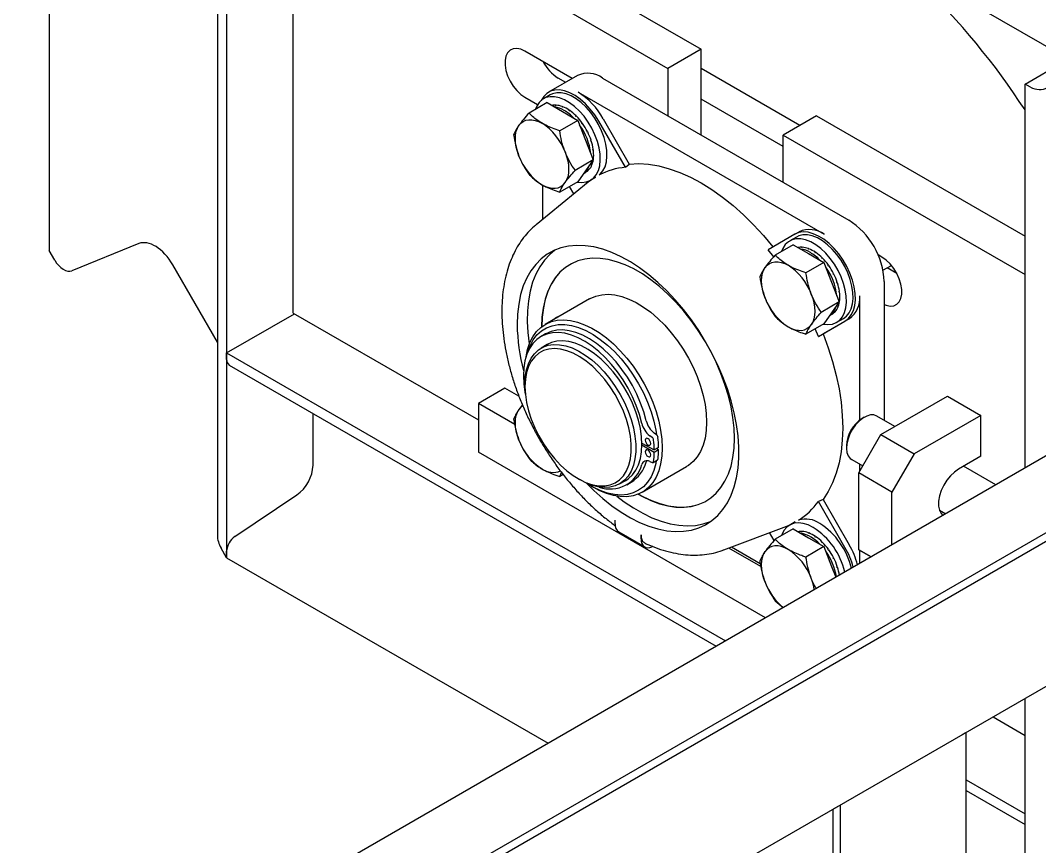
# Model space of a CAD drawing. Header units: millimetres. Extents: x 0 to 11880, y 0 to 8400.
# Drawn here: x 2417.8 to 2742.8, y 3044.5 to 3308.1 of the extents above; entities that cross this region are included whole.
import ezdxf

# ---------------------------------------------------------------- set-up
doc = ezdxf.new("R2010")
doc.units = ezdxf.units.MM
doc.header["$LTSCALE"] = 20

msp = doc.modelspace()

# ---------------------------------------------------------------- linework, layer by layer
at = {"color": 7, "linetype": 'Continuous', "lineweight": 25}
for p, q in [((2426.97, 3393.88), (2426.97, 3234.65)), ((2515.36, 3367.83), (2634.86, 3298.84)), ((2480.6, 3362.92), (2480.6, 3143.68)), ((2483.54, 3361.22), (2483.54, 3136.67)), ((2504.76, 3214.73), (2504.76, 3361.71)), ((2504.76, 3361.71), (2624.26, 3292.72)), ((2751.88, 3295.71), (2711.18, 3319.2)), ((2738.1, 3287.75), (2769.92, 3306.12)), ((2634.86, 3298.84), (2624.26, 3292.72)), ((2634.86, 3271.49), (2634.86, 3298.84)), ((2593.76, 3289.5), (2578.65, 3298.23)), ((2624.26, 3292.72), (2624.26, 3277.61)), ((2666.33, 3274.55), (2634.86, 3292.72)), ((2595.4, 3290.45), (2586.21, 3285.14)), ((2591.64, 3288.28), (2589.26, 3289.65)), ((2603.4, 3289.66), (2681.89, 3244.35)), ((2739.88, 3286.73), (2738.1, 3287.75)), ((2738.1, 3165.28), (2738.1, 3287.75)), ((2578.65, 3283.53), (2582.7, 3281.19)), ((2586.71, 3284.28), (2584.58, 3283.05)), ((2595.58, 3285.15), (2674.07, 3239.84)), ((2661.03, 3267.82), (2634.86, 3282.92)), ((2585.7, 3281.83), (2579.95, 3278.51)), ((2585.7, 3281.83), (2590.6, 3279)), ((2588.32, 3280.93), (2588.46, 3281.01)), ((2588.46, 3280.92), (2588.6, 3281.01)), ((2588.5, 3280.95), (2588.46, 3281.01)), ((2590.43, 3280.49), (2590.57, 3280.58)), ((2590.62, 3280.46), (2590.57, 3280.58)), ((2590.58, 3280.44), (2590.72, 3280.52)), ((2590.6, 3279), (2595.5, 3276.17)), ((2592.64, 3279.34), (2592.78, 3279.42)), ((2592.82, 3279.25), (2592.78, 3279.42)), ((2592.79, 3279.24), (2592.93, 3279.32)), ((2595.5, 3276.17), (2589.75, 3272.86)), ((2594.81, 3277.55), (2594.95, 3277.63)), ((2594.95, 3277.41), (2594.95, 3277.63)), ((2594.95, 3277.41), (2595.09, 3277.49)), ((2595.5, 3276.17), (2597.95, 3269.86)), ((2610.69, 3261.21), (2602.21, 3275.9)), ((2603.58, 3276.7), (2611.93, 3262.24)), ((2671.63, 3277.62), (2661.03, 3271.49)), ((2671.63, 3277.62), (2738.1, 3239.25)), ((2596.78, 3275.24), (2596.92, 3275.32)), ((2596.86, 3275.12), (2596.92, 3275.32)), ((2596.9, 3275.07), (2597.04, 3275.15)), ((2598.42, 3272.58), (2598.56, 3272.66)), ((2598.45, 3272.51), (2598.56, 3272.66)), ((2598.51, 3272.39), (2598.65, 3272.47)), ((2597.95, 3269.86), (2600.4, 3263.55)), ((2599.62, 3269.73), (2599.76, 3269.81)), ((2599.62, 3269.73), (2599.76, 3269.81)), ((2599.68, 3269.54), (2599.82, 3269.62)), ((2661.03, 3271.49), (2738.1, 3227)), ((2661.03, 3256.39), (2661.03, 3271.49)), ((2600.29, 3266.91), (2600.43, 3266.99)), ((2600.46, 3266.8), (2600.31, 3266.79)), ((2600.32, 3266.72), (2600.46, 3266.8)), ((2600.4, 3263.55), (2594.65, 3260.23)), ((2600.4, 3263.55), (2597.95, 3260.06)), ((2600.39, 3264.12), (2600.53, 3264.21)), ((2600.4, 3264.29), (2600.54, 3264.37)), ((2600.53, 3264.21), (2600.4, 3264.24)), ((2597.95, 3260.06), (2595.5, 3256.58)), ((2597.39, 3259.27), (2598.08, 3259.67)), ((2598.83, 3260.28), (2598.97, 3260.36)), ((2598.92, 3260.37), (2599.06, 3260.45)), ((2598.97, 3260.36), (2598.94, 3260.39)), ((2599.88, 3261.93), (2600.02, 3262.01)), ((2599.93, 3262.06), (2600.07, 3262.14)), ((2600.02, 3262.01), (2599.93, 3262.06)), ((2610.69, 3261.21), (2611.93, 3262.24)), ((2598.85, 3256.42), (2582.21, 3242.85)), ((2595.5, 3256.58), (2589.75, 3253.26)), ((2599.58, 3257.07), (2601.28, 3258.05)), ((2584.27, 3255.55), (2584.27, 3244.53)), ((2594.27, 3252.69), (2592.9, 3255.08)), ((2664.69, 3239.83), (2666.07, 3240.63)), ((2455.52, 3236.87), (2434.17, 3228.2)), ((2664.69, 3239.83), (2656.21, 3234.93)), ((2665.19, 3238.97), (2663.07, 3237.74)), ((2428.75, 3231.58), (2426.97, 3234.65)), ((2657.97, 3232.66), (2656.21, 3234.93)), ((2664.19, 3236.52), (2658.44, 3233.2)), ((2664.19, 3236.52), (2669.09, 3233.69)), ((2666.81, 3235.62), (2666.95, 3235.7)), ((2666.95, 3235.61), (2667.09, 3235.7)), ((2666.99, 3235.64), (2666.95, 3235.7)), ((2668.92, 3235.18), (2669.06, 3235.26)), ((2669.1, 3235.15), (2669.06, 3235.26)), ((2669.07, 3235.13), (2669.21, 3235.21)), ((2669.09, 3233.69), (2673.99, 3230.86)), ((2671.13, 3234.03), (2671.27, 3234.11)), ((2671.31, 3233.94), (2671.27, 3234.11)), ((2671.28, 3233.93), (2671.42, 3234.01)), ((2673.99, 3230.86), (2668.24, 3227.55)), ((2673.3, 3232.24), (2673.44, 3232.32)), ((2673.44, 3232.1), (2673.44, 3232.32)), ((2673.44, 3232.1), (2673.58, 3232.18)), ((2673.99, 3230.86), (2676.44, 3224.55)), ((2692.49, 3232.51), (2691.24, 3233.23)), ((2480.6, 3205.46), (2466.36, 3230.11)), ((2675.26, 3229.93), (2675.41, 3230.01)), ((2675.35, 3229.81), (2675.41, 3230.01)), ((2675.39, 3229.76), (2675.53, 3229.84)), ((2676.91, 3227.27), (2677.05, 3227.35)), ((2676.94, 3227.2), (2677.05, 3227.35)), ((2677, 3227.08), (2677.14, 3227.16)), ((2692.81, 3228.35), (2695.5, 3229.9)), ((2697.24, 3227.32), (2694.13, 3229.11)), ((2676.44, 3224.55), (2678.89, 3218.24)), ((2678.1, 3224.42), (2678.25, 3224.5)), ((2678.1, 3224.42), (2678.25, 3224.5)), ((2678.17, 3224.23), (2678.31, 3224.31)), ((2693.2, 3224.75), (2693.2, 3180.51)), ((2678.78, 3221.6), (2678.92, 3221.68)), ((2678.95, 3221.49), (2678.8, 3221.48)), ((2678.81, 3221.41), (2678.95, 3221.49)), ((2599.26, 3219.26), (2585.12, 3211.09)), ((2678.89, 3218.24), (2673.14, 3214.92)), ((2678.89, 3218.24), (2676.44, 3214.75)), ((2678.87, 3218.81), (2679.02, 3218.9)), ((2679.02, 3218.9), (2678.88, 3218.93)), ((2678.89, 3218.98), (2679.03, 3219.06)), ((2685.39, 3180.57), (2685.39, 3220.24)), ((2825.43, 3215.7), (2088.99, 2790.56)), ((2483.54, 3201.99), (2505.18, 3214.48)), ((2504.76, 3214.73), (2563.8, 3180.64)), ((2676.44, 3214.75), (2673.99, 3211.27)), ((2675.88, 3213.96), (2676.57, 3214.36)), ((2677.32, 3214.97), (2677.46, 3215.05)), ((2677.41, 3215.06), (2677.55, 3215.14)), ((2677.46, 3215.05), (2677.43, 3215.08)), ((2678.37, 3216.62), (2678.51, 3216.7)), ((2678.42, 3216.75), (2678.56, 3216.83)), ((2678.51, 3216.7), (2678.42, 3216.75)), ((2673.99, 3211.27), (2668.24, 3207.95)), ((2672.21, 3207.22), (2680.69, 3212.12)), ((2682.07, 3212.91), (2673.72, 3208.09)), ((2678.07, 3211.76), (2680.19, 3212.98)), ((2585.22, 3208.05), (2583.81, 3207.24)), ((2672.21, 3207.22), (2671.21, 3209.66)), ((2672.21, 3207.22), (2673.72, 3208.09)), ((2585.77, 3204.65), (2583.83, 3203.53)), ((2846.64, 3203.45), (2110.2, 2778.31)), ((2483.54, 3201.99), (2642.62, 3110.16)), ((2483.54, 3199.95), (2483.54, 3201.99)), ((2112.52, 2776.98), (2846.02, 3200.42)), ((2484.37, 3198.11), (2639.67, 3108.46)), ((2578.65, 3192.09), (2578.65, 3191.27)), ((2572.28, 3190.77), (2563.8, 3185.87)), ((2576.75, 3188.19), (2572.28, 3190.77)), ((2692.14, 3175.97), (2713.35, 3188.21)), ((2713.35, 3188.21), (2723.96, 3182.09)), ((2575.38, 3179.19), (2563.8, 3185.87)), ((2563.8, 3185.87), (2563.8, 3170.36)), ((2577.87, 3185.42), (2576.75, 3183.95)), ((2511.12, 3166.23), (2511.12, 3182.67)), ((2686.84, 3181.47), (2686.13, 3181.07)), ((2696.6, 3178.54), (2690.84, 3181.87)), ((2723.96, 3182.09), (2702.75, 3169.84)), ((2723.96, 3169.02), (2723.96, 3182.09)), ((2619.21, 3175.03), (2618.43, 3175.6)), ((2620.62, 3175.85), (2619.84, 3176.41)), ((2685.07, 3163.72), (2692.14, 3175.97)), ((2692.14, 3175.97), (2702.75, 3169.84)), ((2615.94, 3173.26), (2619.87, 3171.07)), ((2619.87, 3170.25), (2615.95, 3172.59)), ((2621.28, 3171.88), (2619.87, 3171.07)), ((2681.18, 3172.49), (2681.18, 3171.68)), ((2655.35, 3117.51), (2563.8, 3170.36)), ((2621.28, 3171.07), (2619.87, 3170.25)), ((2621.28, 3171.07), (2620.59, 3171.48)), ((2620.86, 3171.72), (2620.86, 3171.32)), ((2702.75, 3169.84), (2695.67, 3157.59)), ((2723.96, 3169.02), (2716.89, 3164.94)), ((2616.02, 3157.57), (2630.16, 3165.73)), ((2618.43, 3167.38), (2619.21, 3167.05)), ((2619.51, 3167.05), (2620.93, 3167.86)), ((2682.84, 3168.01), (2686.37, 3165.97)), ((2685.39, 3164.27), (2685.39, 3166.54)), ((2728.83, 3159.93), (2718.52, 3165.89)), ((2589.75, 3162.62), (2590.33, 3163.87)), ((2590.83, 3163.25), (2589.75, 3162.62)), ((2695.67, 3157.59), (2685.07, 3163.72)), ((2685.07, 3139.22), (2685.07, 3163.72)), ((2595.62, 3161.88), (2596.32, 3161.47)), ((2599.79, 3159.55), (2600.57, 3159.1)), ((2608.83, 3160.23), (2610.77, 3161.35)), ((2611.1, 3159.96), (2612.51, 3160.78)), ((2486.15, 3143.48), (2505.91, 3156.71)), ((2695.67, 3140.79), (2695.67, 3157.59)), ((2846.64, 3154.46), (2152.64, 2753.82)), ((2673.72, 3155.22), (2672.21, 3154.65)), ((2680.69, 3139.96), (2672.21, 3154.65)), ((2673.72, 3155.22), (2682.07, 3140.75)), ((2710.83, 3151.85), (2712.83, 3150.7)), ((2607.4, 3147.48), (2607.4, 3148.7)), ((2642.07, 3139.17), (2662.13, 3146.79)), ((2664.19, 3145.88), (2658.44, 3142.57)), ((2664.77, 3148.08), (2663.07, 3147.1)), ((2664.19, 3145.88), (2669.09, 3143.06)), ((2608.57, 3144.89), (2616.83, 3140.12)), ((2615.66, 3142.71), (2615.66, 3143.93)), ((2658.09, 3142.16), (2656.62, 3144.7)), ((2666.81, 3144.98), (2666.95, 3145.07)), ((2666.99, 3145), (2666.95, 3145.07)), ((2666.95, 3144.98), (2667.09, 3145.06)), ((2668.92, 3144.55), (2669.06, 3144.63)), ((2669.1, 3144.51), (2669.06, 3144.63)), ((2669.07, 3144.49), (2669.21, 3144.57)), ((2669.09, 3143.06), (2673.99, 3140.23)), ((2671.13, 3143.39), (2671.27, 3143.48)), ((2671.31, 3143.31), (2671.27, 3143.48)), ((2671.28, 3143.29), (2671.42, 3143.37)), ((2483.54, 3136.67), (2481.77, 3139.74)), ((2619.43, 3140.26), (2619.14, 3140.14)), ((2653.87, 3133.88), (2643.66, 3139.77)), ((2644.55, 3140.11), (2653.69, 3134.84)), ((2673.99, 3140.23), (2668.24, 3136.91)), ((2673.3, 3141.6), (2673.44, 3141.68)), ((2673.44, 3141.46), (2673.44, 3141.68)), ((2673.44, 3141.46), (2673.58, 3141.54)), ((2673.99, 3140.23), (2676.44, 3133.91)), ((2675.26, 3139.3), (2675.41, 3139.38)), ((2675.35, 3139.17), (2675.41, 3139.38)), ((2483.54, 3136.67), (2483.54, 3138.72)), ((2483.54, 3136.67), (2586.04, 3077.5)), ((2675.39, 3139.12), (2675.53, 3139.21)), ((2676.91, 3136.63), (2677.05, 3136.71)), ((2676.94, 3136.56), (2677.05, 3136.71)), ((2677, 3136.44), (2677.14, 3136.52)), ((2685.07, 3139.22), (2689.01, 3136.95)), ((2689.01, 3136.94), (2685.07, 3139.22)), ((2685.39, 3134.85), (2685.39, 3139.04)), ((2676.44, 3133.91), (2677.78, 3130.46)), ((2678.1, 3133.79), (2678.25, 3133.87)), ((2678.1, 3133.79), (2678.25, 3133.87)), ((2678.17, 3133.59), (2678.31, 3133.67)), ((2658.44, 3122.97), (2661.02, 3120.78)), ((2738.1, 2940.73), (2738.1, 3091.8)), ((2727.9, 3085.91), (2738.1, 3080.02)), ((2719.36, 3080.98), (2717.93, 3080.15)), ((2719.36, 2905.43), (2719.36, 3080.98)), ((2719.36, 3065.86), (2738.1, 3055.04)), ((2719.36, 3062.46), (2738.1, 3051.64)), ((2678.37, 3057.32), (2676.94, 3056.49)), ((2676.94, 2880.93), (2676.94, 3056.49)), ((2679.25, 2882.99), (2679.25, 3057.83)), ((2738.1, 3052.99), (2738.1, 3055.04))]:
    msp.add_line(p, q, dxfattribs=at)
at = {"color": 7, "linetype": 'Continuous', "lineweight": 25, "flags": 128}
for points in [[(2578.65, 3298.23), (2577.33, 3298.83), (2576.06, 3299.09), (2574.91, 3298.98), (2573.92, 3298.53), (2573.14, 3297.73), (2572.6, 3296.64), (2572.32, 3295.3), (2572.32, 3293.76), (2572.6, 3292.1), (2573.14, 3290.39), (2573.92, 3288.69), (2574.91, 3287.09), (2576.06, 3285.66), (2577.33, 3284.45), (2578.65, 3283.53)], [(2602.21, 3275.9), (2600.92, 3277.92), (2599.49, 3279.78), (2597.94, 3281.46), (2596.31, 3282.91), (2594.63, 3284.1), (2592.94, 3285), (2591.28, 3285.6), (2589.68, 3285.87), (2588.19, 3285.82), (2586.83, 3285.45), (2585.63, 3284.76), (2584.63, 3283.77), (2583.86, 3282.54)], [(2595.39, 3256.51), (2596.79, 3256.37), (2598.19, 3256.52), (2599.44, 3256.99), (2600.52, 3257.77), (2601.4, 3258.83), (2602.07, 3260.16), (2602.5, 3261.72), (2602.68, 3263.47), (2602.62, 3265.38), (2602.31, 3267.4), (2601.76, 3269.48), (2600.99, 3271.58), (2600, 3273.64), (2598.83, 3275.61), (2597.5, 3277.46), (2596.05, 3279.13), (2594.5, 3280.59), (2592.9, 3281.8), (2591.27, 3282.74), (2589.67, 3283.38), (2588.12, 3283.71), (2586.66, 3283.72), (2585.34, 3283.41), (2584.17, 3282.78), (2583.18, 3281.86), (2582.41, 3280.66), (2582.01, 3279.7)], [(2602.37, 3258.75), (2602.64, 3258.99), (2603.52, 3260.05), (2604.19, 3261.38), (2604.62, 3262.94), (2604.8, 3264.7), (2604.74, 3266.61), (2604.43, 3268.63), (2603.88, 3270.71), (2603.11, 3272.8), (2602.12, 3274.86), (2600.95, 3276.84), (2599.63, 3278.68), (2598.17, 3280.36), (2596.62, 3281.82), (2595.02, 3283.03), (2593.39, 3283.97), (2591.79, 3284.61), (2590.24, 3284.93), (2588.78, 3284.94), (2587.46, 3284.63), (2586.71, 3284.28)], [(2576.75, 3274.59), (2577.36, 3275.3), (2578.09, 3275.84), (2578.93, 3276.2), (2579.85, 3276.38), (2580.85, 3276.37), (2581.9, 3276.18), (2582.99, 3275.8), (2584.09, 3275.25)], [(2576.75, 3264.79), (2576.25, 3266.22), (2575.9, 3267.64), (2575.68, 3269.03), (2575.61, 3270.35), (2575.68, 3271.58), (2575.9, 3272.72), (2576.25, 3273.72), (2576.75, 3274.59)], [(2591.44, 3266.1), (2591.93, 3264.67), (2592.29, 3263.25), (2592.51, 3261.87), (2592.58, 3260.55), (2592.51, 3259.31), (2592.29, 3258.18), (2591.93, 3257.17), (2591.44, 3256.31)], [(2611.93, 3262.24), (2614.95, 3262.37), (2618.09, 3262.17), (2621.32, 3261.63), (2624.63, 3260.76), (2627.99, 3259.57), (2631.4, 3258.05), (2634.83, 3256.22), (2638.26, 3254.09), (2641.66, 3251.68), (2645.03, 3248.99), (2648.34, 3246.03), (2651.57, 3242.84), (2654.7, 3239.42), (2657.72, 3235.8)], [(2584.09, 3255.65), (2585.2, 3255.09), (2586.29, 3254.72), (2587.34, 3254.52), (2588.34, 3254.51), (2589.26, 3254.69), (2590.09, 3255.06), (2590.83, 3255.6), (2591.44, 3256.31)], [(2600.12, 3257.38), (2599.71, 3257.09), (2598.85, 3256.42)], [(2680.69, 3212.12), (2681.8, 3212.96), (2682.7, 3214.1), (2683.37, 3215.49), (2683.81, 3217.13), (2684, 3218.96), (2683.94, 3220.95), (2683.62, 3223.05), (2683.06, 3225.21), (2682.27, 3227.4), (2681.27, 3229.55), (2680.07, 3231.62), (2678.71, 3233.56), (2677.22, 3235.34), (2675.62, 3236.9), (2673.96, 3238.23), (2672.27, 3239.27), (2670.59, 3240.03), (2668.96, 3240.46), (2667.41, 3240.58), (2665.98, 3240.36), (2664.69, 3239.83)], [(2673.88, 3211.2), (2675.28, 3211.06), (2676.67, 3211.21), (2677.93, 3211.68), (2679.01, 3212.46), (2679.89, 3213.52), (2680.55, 3214.85), (2680.99, 3216.41), (2681.17, 3218.16), (2681.11, 3220.07), (2680.8, 3222.09), (2680.25, 3224.17), (2679.48, 3226.27), (2678.49, 3228.33), (2677.32, 3230.3), (2675.99, 3232.15), (2674.54, 3233.82), (2672.99, 3235.28), (2671.38, 3236.49), (2669.76, 3237.43), (2668.16, 3238.07), (2666.61, 3238.4), (2665.15, 3238.41), (2663.82, 3238.09), (2662.65, 3237.47), (2661.67, 3236.55), (2660.89, 3235.35), (2660.49, 3234.39)], [(2680.19, 3212.98), (2681.13, 3213.68), (2682.01, 3214.74), (2682.68, 3216.07), (2683.11, 3217.63), (2683.29, 3219.39), (2683.23, 3221.3), (2682.92, 3223.32), (2682.37, 3225.4), (2681.6, 3227.49), (2680.61, 3229.55), (2679.44, 3231.53), (2678.11, 3233.37), (2676.66, 3235.05), (2675.11, 3236.51), (2673.51, 3237.72), (2671.88, 3238.66), (2670.28, 3239.3), (2668.73, 3239.62), (2667.27, 3239.63), (2665.95, 3239.32), (2665.19, 3238.97)], [(2598.26, 3160.47), (2600.6, 3158.14), (2603.46, 3155.57), (2606.36, 3153.25), (2609.31, 3151.19), (2612.27, 3149.41), (2615.22, 3147.92), (2618.15, 3146.73), (2621.04, 3145.85), (2623.85, 3145.28), (2626.58, 3145.03), (2629.21, 3145.1), (2631.71, 3145.48), (2634.07, 3146.19), (2636.27, 3147.21), (2638.29, 3148.53), (2640.13, 3150.15), (2641.77, 3152.05), (2643.2, 3154.22), (2644.4, 3156.65), (2645.38, 3159.32), (2646.11, 3162.2), (2646.61, 3165.29), (2646.85, 3168.56), (2646.85, 3171.97), (2646.61, 3175.53), (2646.11, 3179.18), (2645.38, 3182.92), (2644.4, 3186.71), (2643.2, 3190.53), (2641.77, 3194.35), (2640.13, 3198.14), (2638.29, 3201.88), (2636.27, 3205.55), (2634.07, 3209.11), (2631.71, 3212.53), (2629.21, 3215.81), (2626.58, 3218.91), (2623.85, 3221.81), (2621.04, 3224.49), (2618.15, 3226.94), (2615.22, 3229.13), (2612.27, 3231.05), (2609.31, 3232.69), (2606.36, 3234.03), (2603.46, 3235.07), (2600.6, 3235.79), (2597.83, 3236.2), (2595.15, 3236.29), (2592.58, 3236.07), (2590.15, 3235.52), (2587.87, 3234.65), (2585.76, 3233.48), (2583.82, 3232.01), (2582.08, 3230.25), (2580.55, 3228.21), (2579.23, 3225.91), (2578.14, 3223.36), (2577.28, 3220.58), (2576.67, 3217.59), (2576.3, 3214.41), (2576.17, 3211.07), (2576.17, 3211.07)], [(2588.17, 3234.79), (2586.55, 3233.44), (2584.86, 3231.6), (2583.38, 3229.5), (2582.12, 3227.13), (2581.09, 3224.52), (2580.29, 3221.69), (2579.74, 3218.65), (2579.43, 3215.43), (2579.36, 3212.05), (2579.55, 3208.53), (2579.98, 3204.89), (2580.01, 3204.73)], [(2645.47, 3174.74), (2645.35, 3177.99), (2644.98, 3181.36), (2644.37, 3184.83), (2643.51, 3188.35), (2642.43, 3191.91), (2641.12, 3195.47), (2639.6, 3199.01), (2637.88, 3202.49), (2635.97, 3205.9), (2633.89, 3209.2), (2631.66, 3212.36), (2629.29, 3215.36), (2626.8, 3218.18), (2624.22, 3220.79), (2621.56, 3223.18), (2618.84, 3225.31), (2616.09, 3227.19), (2613.33, 3228.78), (2610.58, 3230.08), (2607.87, 3231.08), (2605.2, 3231.77), (2602.62, 3232.14), (2600.13, 3232.19), (2597.76, 3231.93), (2595.53, 3231.34), (2593.45, 3230.44), (2591.54, 3229.24), (2589.82, 3227.74), (2588.3, 3225.96), (2586.99, 3223.91), (2585.91, 3221.6), (2585.06, 3219.06), (2584.44, 3216.31), (2584.07, 3213.37), (2583.95, 3210.3)], [(2655.23, 3229.28), (2655.85, 3229.99), (2656.58, 3230.53), (2657.42, 3230.89), (2658.34, 3231.07), (2659.34, 3231.06), (2660.39, 3230.87), (2661.47, 3230.49), (2662.58, 3229.94)], [(2693.2, 3217.45), (2693.82, 3217.21), (2695.08, 3216.95), (2696.23, 3217.05), (2697.22, 3217.51), (2698, 3218.3), (2698.55, 3219.39), (2698.82, 3220.74), (2698.82, 3222.27), (2698.55, 3223.93), (2698, 3225.65), (2697.22, 3227.35), (2696.23, 3228.94), (2695.08, 3230.38), (2693.82, 3231.58), (2692.49, 3232.51)], [(2589.42, 3227.32), (2588.39, 3226.06), (2587.08, 3224), (2586, 3221.7), (2585.14, 3219.16), (2584.53, 3216.4), (2584.16, 3213.45), (2584.03, 3210.34)], [(2655.23, 3219.48), (2654.74, 3220.91), (2654.39, 3222.33), (2654.17, 3223.71), (2654.1, 3225.04), (2654.17, 3226.27), (2654.39, 3227.4), (2654.74, 3228.41), (2655.23, 3229.28)], [(2599.26, 3219.26), (2599.47, 3219.37), (2601.22, 3220.13), (2603.12, 3220.57), (2605.16, 3220.7), (2607.3, 3220.51), (2609.53, 3220), (2611.81, 3219.18), (2614.13, 3218.05), (2616.45, 3216.64), (2618.76, 3214.95), (2621.02, 3213.01), (2623.21, 3210.84), (2625.3, 3208.45), (2627.27, 3205.89), (2629.1, 3203.18), (2630.77, 3200.34), (2632.25, 3197.42), (2633.54, 3194.44), (2634.61, 3191.43), (2635.46, 3188.44), (2636.07, 3185.5), (2636.44, 3182.63), (2636.56, 3179.88)], [(2669.93, 3220.79), (2670.42, 3219.36), (2670.78, 3217.94), (2671, 3216.56), (2671.07, 3215.24), (2671, 3214), (2670.78, 3212.87), (2670.42, 3211.86), (2669.93, 3211)], [(2578.99, 3200.75), (2579, 3200.8), (2579.49, 3203.14), (2580.22, 3205.27), (2581.18, 3207.16), (2582.36, 3208.79), (2583.75, 3210.14), (2585.33, 3211.21), (2587.08, 3211.97), (2588.98, 3212.41), (2591.01, 3212.54), (2593.16, 3212.34), (2595.38, 3211.83), (2597.67, 3211.01), (2599.99, 3209.89), (2602.31, 3208.47), (2604.62, 3206.79), (2606.88, 3204.85), (2609.06, 3202.67), (2611.16, 3200.29), (2613.13, 3197.73), (2614.96, 3195.01), (2616.62, 3192.18), (2618.11, 3189.25), (2619.39, 3186.27), (2620.47, 3183.27), (2621.31, 3180.28), (2621.92, 3177.34), (2622.29, 3174.47), (2622.42, 3171.72)], [(2579.49, 3202.11), (2579.51, 3202.21), (2580.27, 3204.31), (2581.26, 3206.16), (2582.47, 3207.74), (2583.9, 3209.04), (2585.52, 3210.02), (2587.31, 3210.69), (2589.26, 3211.04), (2591.33, 3211.05), (2593.5, 3210.74), (2595.75, 3210.09), (2598.05, 3209.14), (2600.37, 3207.87), (2602.69, 3206.31), (2604.96, 3204.48), (2607.18, 3202.4), (2609.31, 3200.1), (2611.32, 3197.6), (2613.19, 3194.93), (2614.9, 3192.13), (2616.42, 3189.23), (2617.74, 3186.26), (2618.85, 3183.26), (2619.72, 3180.28), (2620.35, 3177.33), (2620.58, 3175.88)], [(2588.76, 3213.27), (2587.84, 3212.68), (2587.64, 3212.55)], [(2589.7, 3213.74), (2589.56, 3213.68), (2588.76, 3213.27)], [(2662.58, 3210.34), (2663.69, 3209.78), (2664.78, 3209.4), (2665.83, 3209.21), (2666.82, 3209.2), (2667.75, 3209.38), (2668.58, 3209.74), (2669.31, 3210.29), (2669.93, 3211)], [(2615.89, 3179.53), (2615.13, 3182.35), (2614.13, 3185.18), (2612.93, 3187.99), (2611.52, 3190.74), (2609.93, 3193.41), (2608.18, 3195.94), (2606.29, 3198.32), (2604.28, 3200.5), (2602.19, 3202.47), (2600.04, 3204.19), (2597.85, 3205.65), (2595.66, 3206.82), (2593.49, 3207.7), (2591.38, 3208.26), (2589.34, 3208.5), (2587.4, 3208.43), (2585.6, 3208.03), (2583.95, 3207.32), (2582.47, 3206.3), (2581.19, 3204.98), (2580.11, 3203.4), (2579.27, 3201.55), (2578.65, 3199.48), (2578.28, 3197.2), (2578.15, 3194.74), (2578.28, 3192.14), (2578.65, 3189.43), (2578.78, 3188.73)], [(2617.31, 3180.35), (2616.54, 3183.17), (2615.55, 3186), (2614.34, 3188.81), (2612.93, 3191.56), (2611.34, 3194.22), (2609.59, 3196.76), (2607.7, 3199.13), (2605.7, 3201.32), (2603.61, 3203.29), (2601.45, 3205.01), (2599.27, 3206.47), (2597.07, 3207.64), (2594.91, 3208.51), (2592.79, 3209.08), (2590.75, 3209.32), (2588.82, 3209.24), (2587.01, 3208.85), (2585.36, 3208.13), (2585.22, 3208.05)], [(2673.72, 3208.09), (2675.35, 3203.67), (2676.74, 3199.24), (2677.89, 3194.85), (2678.79, 3190.51), (2679.44, 3186.25), (2679.83, 3182.09), (2679.96, 3178.05), (2679.83, 3174.17), (2679.44, 3170.46), (2678.79, 3166.95), (2677.89, 3163.65), (2676.74, 3160.58), (2675.35, 3157.77), (2673.72, 3155.22)], [(2578.65, 3192.09), (2578.77, 3194.43), (2579.14, 3196.6), (2579.76, 3198.56), (2580.6, 3200.28), (2581.66, 3201.75), (2582.94, 3202.94), (2584.39, 3203.83), (2586.02, 3204.42), (2587.79, 3204.68), (2589.68, 3204.63), (2591.67, 3204.26), (2593.72, 3203.58), (2595.8, 3202.59), (2597.9, 3201.31), (2599.97, 3199.75), (2601.99, 3197.95), (2603.93, 3195.92), (2605.76, 3193.69), (2607.46, 3191.3), (2609.01, 3188.78), (2610.38, 3186.16), (2611.55, 3183.47), (2612.5, 3180.77), (2613.23, 3178.08), (2613.73, 3175.45), (2613.97, 3172.9), (2613.97, 3170.48), (2613.73, 3168.23), (2613.23, 3166.16), (2612.5, 3164.31), (2611.55, 3162.71), (2610.38, 3161.38), (2609.01, 3160.34), (2607.46, 3159.6), (2605.76, 3159.17), (2603.93, 3159.06), (2601.99, 3159.27), (2599.97, 3159.8), (2597.9, 3160.64), (2596.32, 3161.47)], [(2615.95, 3172.8), (2615.82, 3175.28), (2615.45, 3177.88), (2614.84, 3180.55), (2614, 3183.25), (2612.93, 3185.94), (2611.66, 3188.6), (2610.2, 3191.18), (2608.58, 3193.64), (2606.81, 3195.95), (2604.91, 3198.09), (2602.93, 3200.01), (2600.88, 3201.69), (2598.79, 3203.11), (2596.7, 3204.24), (2594.63, 3205.08), (2592.61, 3205.61), (2590.67, 3205.82), (2588.83, 3205.71), (2587.13, 3205.29), (2585.77, 3204.65)], [(2578.65, 3191.27), (2578.78, 3188.79), (2579.16, 3186.19), (2579.79, 3183.53), (2580.67, 3180.83), (2581.77, 3178.15), (2583.08, 3175.51), (2584.58, 3172.96), (2586.25, 3170.55), (2588.05, 3168.3), (2589.98, 3166.25), (2591.99, 3164.43), (2594.05, 3162.86), (2596.14, 3161.58), (2598.22, 3160.61), (2600.26, 3159.94), (2602.23, 3159.61), (2604.1, 3159.6), (2605.85, 3159.93), (2607.43, 3160.58), (2608.84, 3161.55), (2610.05, 3162.83), (2611.04, 3164.38), (2611.79, 3166.2), (2612.3, 3168.24), (2612.56, 3170.49), (2612.56, 3172.9), (2612.3, 3175.44), (2611.79, 3178.08), (2611.04, 3180.76), (2610.05, 3183.46), (2608.84, 3186.13), (2607.43, 3188.72), (2605.85, 3191.21), (2604.1, 3193.55), (2602.23, 3195.7), (2600.26, 3197.64), (2598.22, 3199.34), (2596.14, 3200.76), (2594.05, 3201.89), (2591.99, 3202.71), (2589.98, 3203.21), (2588.05, 3203.38), (2586.25, 3203.22), (2584.58, 3202.73), (2583.08, 3201.92), (2581.77, 3200.79), (2580.67, 3199.38), (2579.79, 3197.69), (2579.16, 3195.75), (2578.78, 3193.6), (2578.65, 3191.27)], [(2577.97, 3185.13), (2577.36, 3184.66), (2576.75, 3183.95)], [(2576.75, 3174.15), (2576.25, 3175.59), (2575.9, 3177.01), (2575.68, 3178.39), (2575.61, 3179.71), (2575.68, 3180.95), (2575.9, 3182.08), (2576.25, 3183.09), (2576.75, 3183.95)], [(2690.84, 3181.87), (2689.93, 3182.2), (2688.83, 3182.21), (2687.65, 3181.88), (2686.43, 3181.22), (2685.22, 3180.27), (2684.1, 3179.08), (2683.1, 3177.68), (2682.27, 3176.17), (2681.66, 3174.59), (2681.29, 3173.03), (2681.18, 3171.56), (2681.33, 3170.25), (2681.75, 3169.15), (2682.4, 3168.33), (2682.84, 3168.01)], [(2636.56, 3179.88), (2636.44, 3177.27), (2636.07, 3174.83), (2635.46, 3172.59), (2634.61, 3170.58), (2633.54, 3168.82), (2632.25, 3167.32), (2630.77, 3166.11), (2630.16, 3165.73)], [(2610.77, 3161.35), (2611.66, 3161.95), (2612.93, 3163.14), (2614, 3164.6), (2614.84, 3166.33), (2615.45, 3168.29), (2615.82, 3170.46), (2615.95, 3172.8)], [(2614.75, 3156.95), (2616.09, 3156.21), (2618.84, 3154.91), (2621.56, 3153.91), (2624.22, 3153.22), (2626.8, 3152.85), (2629.29, 3152.8), (2631.66, 3153.06), (2633.89, 3153.65), (2635.97, 3154.54), (2637.88, 3155.75), (2639.6, 3157.25), (2641.12, 3159.03), (2642.43, 3161.08), (2643.51, 3163.39), (2644.37, 3165.92), (2644.98, 3168.68), (2645.35, 3171.62), (2645.47, 3174.74)], [(2617.9, 3174.65), (2617.56, 3174.77), (2617.27, 3174.71), (2617.08, 3174.49), (2617.02, 3174.14), (2617.08, 3173.71), (2617.27, 3173.27), (2617.56, 3172.88), (2617.9, 3172.61), (2618.24, 3172.49), (2618.52, 3172.55), (2618.72, 3172.77), (2618.78, 3173.12), (2618.72, 3173.55), (2618.52, 3173.99), (2618.24, 3174.38), (2617.9, 3174.65)], [(2622.42, 3171.72), (2622.29, 3169.11), (2621.92, 3166.67), (2621.31, 3164.43), (2620.47, 3162.42), (2619.39, 3160.65), (2618.11, 3159.16), (2616.62, 3157.95), (2614.96, 3157.04), (2613.13, 3156.43), (2611.16, 3156.15), (2609.06, 3156.18), (2606.88, 3156.53), (2604.62, 3157.2), (2602.31, 3158.17), (2600.57, 3159.1)], [(2617.9, 3170.98), (2617.56, 3171.1), (2617.27, 3171.04), (2617.08, 3170.82), (2617.02, 3170.47), (2617.08, 3170.04), (2617.27, 3169.6), (2617.56, 3169.21), (2617.9, 3168.94), (2618.24, 3168.82), (2618.52, 3168.88), (2618.72, 3169.1), (2618.78, 3169.45), (2618.72, 3169.88), (2618.52, 3170.32), (2618.24, 3170.71), (2617.9, 3170.98)], [(2620.54, 3167.64), (2620.35, 3166.69), (2619.72, 3164.48), (2618.85, 3162.5), (2617.74, 3160.78), (2616.42, 3159.34), (2614.9, 3158.19), (2613.19, 3157.37), (2611.32, 3156.86), (2609.31, 3156.68), (2607.18, 3156.83), (2604.96, 3157.31), (2602.69, 3158.11), (2600.37, 3159.22), (2598.37, 3160.43)], [(2617.31, 3167.19), (2617.47, 3167.57), (2617.48, 3167.6)], [(2716.89, 3164.94), (2715.57, 3164.02), (2714.3, 3162.81), (2713.15, 3161.38), (2712.16, 3159.78), (2711.38, 3158.09), (2710.84, 3156.37), (2710.56, 3154.71), (2710.56, 3153.17), (2710.84, 3151.83), (2711.38, 3150.74), (2711.89, 3150.15)], [(2607.95, 3156.32), (2610.28, 3154.55), (2613.23, 3152.56), (2616.19, 3150.85), (2619.14, 3149.43), (2622.06, 3148.32), (2624.93, 3147.51), (2627.73, 3147.02), (2630.43, 3146.85), (2633.03, 3147), (2635.49, 3147.47), (2637.81, 3148.25), (2638.07, 3148.36)], [(2614.85, 3156.99), (2616.21, 3156.24), (2618.96, 3154.94), (2621.68, 3153.94), (2624.34, 3153.25), (2626.93, 3152.88), (2629.42, 3152.82), (2631.79, 3153.09), (2632.22, 3153.18)], [(2670.57, 3146.36), (2668.95, 3147.15), (2667.37, 3147.64), (2665.87, 3147.81), (2664.47, 3147.65), (2663.22, 3147.18), (2662.14, 3146.41), (2661.25, 3145.34), (2660.59, 3144.02), (2660.49, 3143.75)], [(2662.13, 3146.79), (2663.15, 3147.2), (2663.6, 3147.41)], [(2615.66, 3142.71), (2615.72, 3141.92), (2615.91, 3141.23), (2616.23, 3140.67), (2616.65, 3140.24), (2617.17, 3139.97), (2617.77, 3139.86), (2618.43, 3139.92), (2619.14, 3140.14)], [(2662.58, 3139.3), (2661.47, 3139.86), (2660.39, 3140.23), (2659.34, 3140.43), (2658.34, 3140.44), (2657.42, 3140.26), (2656.58, 3139.89), (2655.85, 3139.35), (2655.23, 3138.64)], [(2655.23, 3128.84), (2654.74, 3130.28), (2654.39, 3131.7), (2654.17, 3133.08), (2654.1, 3134.4), (2654.17, 3135.64), (2654.39, 3136.77), (2654.74, 3137.78), (2655.23, 3138.64)]]:
    msp.add_lwpolyline(points, dxfattribs=at)
at = {"color": 7, "linetype": 'Continuous', "lineweight": 25}
for centre, radius, start, end in [((2545.02, 3154.28), 230.12, 32.9608, 46.0959), ((2596.52, 3301.06), 13.53, 207.365, 237.4963), ((2598.72, 3283.2), 7.98, 54.0823, 114.6073), ((2742.72, 3292.25), 6.21, 242.7921, 294.5688), ((2583.37, 3265.56), 23.08, 28.8556, 58.0453), ((2588.28, 3276.18), 4.84, 87.8833, 101.8537), ((2586.96, 3272.48), 8.04, 58.431, 81.6802), ((2588.14, 3275.42), 5.52, 86.7389, 88.1615), ((2588.13, 3274.15), 6.87, 69.2307, 86.1338), ((2587.46, 3272.43), 8.6, 68.7381, 69.7965), ((2586.79, 3270.64), 10.63, 55.6939, 68.3173), ((2583.55, 3266.59), 14.84, 44.1111, 59.1513), ((2585.45, 3268.65), 12.89, 55.2605, 56.0686), ((2584.27, 3266.94), 15.11, 45.0388, 55.0194), ((2582.67, 3265.3), 17.24, 44.5836, 45.2491), ((2581.58, 3264.23), 18.93, 35.8803, 44.4685), ((2574.16, 3259.74), 18.42, 20.2271, 57.362), ((2581.12, 3263.64), 18.59, 5.9568, 36.4546), ((2580.44, 3263.38), 20.19, 35.3761, 35.9752), ((2580.17, 3263.18), 20.69, 27.2633, 35.3549), ((2580.1, 3263.13), 20.61, 26.6772, 27.2681), ((2581.04, 3263.59), 19.73, 18.3897, 26.7434), ((2582.2, 3263.97), 18.35, 17.6666, 18.3051), ((2584.2, 3264.59), 16.41, 8.3905, 17.8378), ((2586.17, 3264.87), 14.27, 7.4374, 8.1925), ((2588.6, 3265.19), 11.97, 356.0934, 7.7565), ((2594.03, 3271.16), 18.42, 200.2271, 237.362), ((2592.68, 3264.85), 7.87, 339.8424, 355.276), ((2590.62, 3265.02), 9.81, 354.7634, 355.7328), ((2594.52, 3263.29), 4.93, 305.7298, 344.0688), ((2596.03, 3263.21), 4.09, 300.0705, 315.8968), ((2595.71, 3263.31), 4.35, 315.7719, 317.4385), ((2595.25, 3263.88), 5.13, 318.0203, 338.5782), ((2594.05, 3264.28), 6.28, 337.9775, 339.2821), ((2612.79, 3238.81), 22.5, 95.3501, 117.5855), ((2668.81, 3223.73), 24.41, 2.3869, 57.6131), ((2669.39, 3233.29), 8.05, 54.3818, 114.314), ((2666.77, 3230.87), 4.84, 87.8833, 101.8537), ((2665.44, 3227.17), 8.04, 58.431, 81.6802), ((2666.63, 3230.11), 5.52, 86.7389, 88.1615), ((2666.62, 3228.84), 6.87, 69.2307, 86.1338), ((2665.95, 3227.11), 8.6, 68.7381, 69.7965), ((2665.28, 3225.33), 10.63, 55.6939, 68.3173), ((2662.04, 3221.27), 14.84, 44.1111, 59.1513), ((2663.94, 3223.34), 12.89, 55.2605, 56.0686), ((2662.76, 3221.63), 15.11, 45.0388, 55.0194), ((2661.16, 3219.99), 17.24, 44.5836, 45.2491), ((2660.07, 3218.92), 18.93, 35.8803, 44.4685), ((2622.84, 3197.19), 45, 137.9719, 138.2374), ((2652.65, 3214.43), 18.42, 20.2271, 57.362), ((2659.61, 3218.33), 18.59, 5.9568, 36.4546), ((2658.93, 3218.07), 20.19, 35.3761, 35.9752), ((2658.65, 3217.87), 20.69, 27.2633, 35.3549), ((2658.58, 3217.82), 20.61, 26.6772, 27.2681), ((2659.53, 3218.28), 19.73, 18.3897, 26.7434), ((2660.68, 3218.66), 18.35, 17.6666, 18.3051), ((2662.69, 3219.28), 16.41, 8.3905, 17.8378), ((2664.66, 3219.56), 14.27, 7.4374, 8.1925), ((2667.09, 3219.88), 11.97, 356.0934, 7.7565), ((2672.52, 3225.85), 18.42, 200.2271, 237.362), ((2671.17, 3219.54), 7.87, 339.8424, 355.276), ((2669.11, 3219.71), 9.81, 354.7634, 355.7328), ((2677.38, 3219.45), 8.05, 305.698, 5.6204), ((2673.01, 3217.98), 4.93, 305.7298, 344.0688), ((2674.52, 3217.9), 4.09, 300.0705, 315.8968), ((2674.2, 3218), 4.35, 315.7719, 317.4385), ((2673.74, 3218.57), 5.13, 318.0203, 338.5782), ((2672.54, 3218.97), 6.28, 337.9775, 339.2821), ((2636.54, 3211.8), 60.37, 180.6957, 194.907), ((2485.52, 3199.74), 1.99, 173.9873, 234.7006), ((2622.73, 3181.15), 7.02, 193.3197, 232.2763), ((2624.14, 3181.97), 7.02, 193.3197, 232.2763), ((2691.87, 3172.04), 10.7, 122.4527, 177.5527), ((2618.48, 3174.08), 1.2, 7.8713, 52.4382), ((2619.89, 3174.9), 1.2, 7.8713, 52.4382), ((2589.22, 3171.38), 32.07, 0.8929, 6.5932), ((2594.03, 3180.52), 18.42, 200.2271, 237.362), ((2587.81, 3170.57), 32.07, 0.8929, 6.5932), ((2594.51, 3170.57), 25.37, 352.6198, 359.2844), ((2595.92, 3171.38), 25.37, 352.6198, 359.2844), ((2498.71, 3166.83), 12.42, 305.4275, 357.212), ((2605.82, 3169.03), 10.42, 250.5751, 345.1876), ((2606.78, 3170.06), 10.91, 301.6917, 344.7477), ((2617.55, 3165.89), 1.73, 59.444, 163.8857), ((2619.36, 3167.31), 0.305, 240.4481, 358.6343), ((2620.74, 3168.14), 0.338, 303.6115, 356.5229), ((2587.63, 3170.01), 6.12, 234.6815, 292.4013), ((2622.84, 3197.19), 45, 281.7573, 282.0228), ((2653.85, 3167.67), 22.51, 302.4256, 324.6591), ((2668.19, 3141.17), 7.84, 54.9251, 106.8405), ((2610.14, 3147.16), 2.76, 173.2813, 235.4065), ((2657.85, 3126.67), 23.44, 13.4266, 57.1287), ((2659.97, 3127.9), 23.44, 13.4266, 57.1287), ((2489.75, 3138.42), 6.21, 125.4275, 177.212), ((2666.77, 3140.23), 4.84, 87.8833, 101.8537), ((2664.37, 3133.58), 11.13, 41.5784, 78.427), ((2666.63, 3139.47), 5.52, 86.7389, 88.1615), ((2666.62, 3138.21), 6.87, 69.2307, 86.1338), ((2665.95, 3136.48), 8.6, 68.7381, 69.7965), ((2665.28, 3134.69), 10.63, 55.6939, 68.3173), ((2663.94, 3132.7), 12.89, 55.2605, 56.0686), ((2662.76, 3130.99), 15.11, 45.0388, 55.0194), ((2652.65, 3123.79), 18.42, 20.2271, 57.362), ((2661.16, 3129.36), 17.24, 44.5836, 45.2491), ((2660.07, 3128.28), 18.93, 35.8803, 44.4685), ((2658.93, 3127.44), 20.19, 35.3761, 35.9752), ((2658.08, 3126.8), 26.17, 15.2065, 30.1902), ((2659.63, 3127.67), 25.98, 15.1521, 30.2446), ((2659.01, 3127.4), 19.25, 9.5118, 36.084), ((2658.65, 3127.23), 20.69, 27.2633, 35.3549), ((2658.58, 3127.19), 20.61, 26.6772, 27.2681), ((2659.53, 3127.64), 19.73, 18.3897, 26.7434), ((2660.68, 3128.02), 18.35, 17.6666, 18.3051), ((2662.69, 3128.65), 16.41, 8.3905, 17.8378), ((2654.07, 3123.9), 17.05, 8.7698, 21.5305), ((2673.47, 3135.81), 19.52, 200.8952, 230.3322)]:
    msp.add_arc(centre, radius, start, end, dxfattribs=at)
for centre, major_axis, start_param, end_param in [((2460.71, 3226.84), (-5.66, 9.8), 4.712348, 6.203383), ((2431.58, 3233.21), (-2.83, 4.9), 1.570756, 3.06179), ((2484.6, 3141.38), (-2.83, 4.9), 0.785358, 1.570756)]:
    msp.add_ellipse(centre, major_axis=major_axis, ratio=0.577335, start_param=start_param, end_param=end_param, dxfattribs=at)
for points, knots in [([(2579.95, 3278.51), (2579.34, 3277.82), (2578.11, 3276.43), (2577.2, 3275.21), (2576.75, 3274.59)], [0, 0, 0, 0, 0.495458, 1, 1, 1, 1]), ([(2584.09, 3275.25), (2583.47, 3275.64), (2582.21, 3276.42), (2580.9, 3277.55), (2580.2, 3278.26), (2579.95, 3278.51)], [0, 0, 0, 0, 0.3913676, 0.7886364, 1, 1, 1, 1]), ([(2576.75, 3274.59), (2576.69, 3274.51), (2576.26, 3273.89), (2575.59, 3272.8), (2575.23, 3271.96), (2575.05, 3271.54)], [0, 0, 0, 0, 0.070099, 0.530789, 1, 1, 1, 1]), ([(2589.75, 3272.86), (2588.2, 3273.39), (2586.18, 3274.09), (2584.49, 3275.03), (2584.09, 3275.25)], [0, 0, 0, 0, 0.767633, 1, 1, 1, 1]), ([(2591.44, 3266.1), (2591.38, 3266.26), (2590.95, 3267.39), (2590.29, 3269.62), (2589.93, 3271.77), (2589.75, 3272.86)], [0, 0, 0, 0, 0.0700986, 0.5307888, 1, 1, 1, 1]), ([(2575.05, 3271.54), (2575.24, 3270.39), (2575.61, 3268.08), (2576.37, 3265.89), (2576.75, 3264.79)], [0, 0, 0, 0, 0.495458, 1, 1, 1, 1]), ([(2594.65, 3260.23), (2594.04, 3261.13), (2592.81, 3262.95), (2591.9, 3265.05), (2591.44, 3266.1)], [0, 0, 0, 0, 0.495458, 1, 1, 1, 1]), ([(2576.75, 3264.79), (2576.8, 3264.64), (2577.25, 3263.51), (2578.25, 3261.47), (2579.38, 3259.77), (2579.95, 3258.91)], [0, 0, 0, 0, 0.070099, 0.530789, 1, 1, 1, 1]), ([(2591.44, 3256.31), (2591.5, 3256.39), (2591.95, 3257.02), (2592.94, 3258.29), (2594.08, 3259.58), (2594.65, 3260.23)], [0, 0, 0, 0, 0.070099, 0.530789, 1, 1, 1, 1]), ([(2579.95, 3258.91), (2580.2, 3258.67), (2580.9, 3257.96), (2582.21, 3256.83), (2583.46, 3256.04), (2584.09, 3255.65)], [0, 0, 0, 0, 0.2113641, 0.6030801, 1, 1, 1, 1]), ([(2589.75, 3253.26), (2589.94, 3253.7), (2590.31, 3254.6), (2591.06, 3255.73), (2591.44, 3256.31)], [0, 0, 0, 0, 0.495458, 1, 1, 1, 1]), ([(2584.09, 3255.65), (2584.49, 3255.43), (2586.18, 3254.5), (2588.2, 3253.8), (2589.75, 3253.26)], [0, 0, 0, 0, 0.232367, 1, 1, 1, 1]), ([(2582.13, 3242.78), (2582.12, 3242.78), (2581.38, 3242.23), (2580.06, 3240.91), (2578.2, 3238.81), (2576.56, 3236.45), (2575.13, 3233.86), (2573.9, 3231.05), (2572.9, 3228.04), (2572.13, 3224.82), (2571.6, 3221.43), (2571.3, 3217.89), (2571.25, 3214.22), (2571.44, 3210.43), (2571.86, 3206.56), (2572.51, 3202.63), (2573.39, 3198.65), (2574.48, 3194.64), (2575.79, 3190.64), (2577.31, 3186.64), (2579.01, 3182.68), (2580.91, 3178.78), (2582.98, 3174.94), (2585.21, 3171.2), (2587.6, 3167.57), (2590.13, 3164.07), (2592.8, 3160.72), (2595.58, 3157.53), (2598.47, 3154.52), (2601.45, 3151.71), (2604.47, 3149.12), (2606.52, 3147.61), (2607.52, 3146.86)], [0, 0, 0, 0, 0.000213, 0.032492, 0.064951, 0.097728, 0.13092, 0.164567, 0.198655, 0.233121, 0.267876, 0.302824, 0.337882, 0.37298, 0.408063, 0.443109, 0.478107, 0.513054, 0.547954, 0.582812, 0.617638, 0.65244, 0.68723, 0.722016, 0.756809, 0.791617, 0.826451, 0.861322, 0.89624, 0.931214, 0.966254, 1, 1, 1, 1]), ([(2658.44, 3233.2), (2657.83, 3232.51), (2656.6, 3231.12), (2655.69, 3229.9), (2655.23, 3229.28)], [0, 0, 0, 0, 0.495458, 1, 1, 1, 1]), ([(2662.58, 3229.94), (2661.96, 3230.33), (2660.7, 3231.11), (2659.39, 3232.24), (2658.69, 3232.95), (2658.44, 3233.2)], [0, 0, 0, 0, 0.3913676, 0.7886364, 1, 1, 1, 1]), ([(2655.23, 3229.28), (2655.18, 3229.2), (2654.74, 3228.57), (2654.08, 3227.49), (2653.72, 3226.65), (2653.54, 3226.23)], [0, 0, 0, 0, 0.070099, 0.530789, 1, 1, 1, 1]), ([(2668.24, 3227.55), (2666.69, 3228.08), (2664.67, 3228.78), (2662.98, 3229.72), (2662.58, 3229.94)], [0, 0, 0, 0, 0.767633, 1, 1, 1, 1]), ([(2669.93, 3220.79), (2669.87, 3220.94), (2669.44, 3222.08), (2668.78, 3224.31), (2668.42, 3226.46), (2668.24, 3227.55)], [0, 0, 0, 0, 0.070099, 0.530789, 1, 1, 1, 1]), ([(2653.54, 3226.23), (2653.73, 3225.08), (2654.1, 3222.77), (2654.85, 3220.58), (2655.23, 3219.48)], [0, 0, 0, 0, 0.495458, 1, 1, 1, 1]), ([(2673.14, 3214.92), (2672.53, 3215.82), (2671.3, 3217.64), (2670.39, 3219.74), (2669.93, 3220.79)], [0, 0, 0, 0, 0.495458, 1, 1, 1, 1]), ([(2655.23, 3219.48), (2655.29, 3219.33), (2655.74, 3218.2), (2656.73, 3216.16), (2657.87, 3214.46), (2658.44, 3213.6)], [0, 0, 0, 0, 0.070099, 0.530789, 1, 1, 1, 1]), ([(2669.93, 3211), (2669.99, 3211.08), (2670.44, 3211.71), (2671.43, 3212.98), (2672.57, 3214.27), (2673.14, 3214.92)], [0, 0, 0, 0, 0.070099, 0.530789, 1, 1, 1, 1]), ([(2658.44, 3213.6), (2658.69, 3213.36), (2659.39, 3212.65), (2660.7, 3211.52), (2661.95, 3210.73), (2662.58, 3210.34)], [0, 0, 0, 0, 0.2113641, 0.6030801, 1, 1, 1, 1]), ([(2668.24, 3207.95), (2668.43, 3208.39), (2668.8, 3209.29), (2669.55, 3210.42), (2669.93, 3211)], [0, 0, 0, 0, 0.495458, 1, 1, 1, 1]), ([(2662.58, 3210.34), (2662.98, 3210.12), (2664.67, 3209.19), (2666.69, 3208.49), (2668.24, 3207.95)], [0, 0, 0, 0, 0.232367, 1, 1, 1, 1]), ([(2576.75, 3183.95), (2576.69, 3183.87), (2576.26, 3183.25), (2575.59, 3182.17), (2575.23, 3181.33), (2575.05, 3180.91)], [0, 0, 0, 0, 0.070099, 0.530789, 1, 1, 1, 1]), ([(2575.05, 3180.91), (2575.24, 3179.76), (2575.61, 3177.44), (2576.37, 3175.26), (2576.75, 3174.15)], [0, 0, 0, 0, 0.495458, 1, 1, 1, 1]), ([(2576.75, 3174.15), (2576.8, 3174.01), (2577.25, 3172.88), (2578.25, 3170.84), (2579.38, 3169.14), (2579.95, 3168.28)], [0, 0, 0, 0, 0.070099, 0.530789, 1, 1, 1, 1]), ([(2579.95, 3168.28), (2580.88, 3167.38), (2582.1, 3166.22), (2583.72, 3165.24), (2584.09, 3165.01)], [0, 0, 0, 0, 0.767633, 1, 1, 1, 1]), ([(2584.09, 3165.01), (2584.77, 3164.65), (2586.13, 3163.93), (2588.08, 3163.17), (2589.32, 3162.76), (2589.75, 3162.62)], [0, 0, 0, 0, 0.3913676, 0.7886364, 1, 1, 1, 1]), ([(2615.66, 3143.93), (2615.67, 3143.66), (2615.71, 3142.89), (2616.09, 3141.87), (2616.69, 3141.49), (2616.97, 3141.31)], [0, 0, 0, 0, 0.219325, 0.6233062, 1, 1, 1, 1]), ([(2658.44, 3142.57), (2657.83, 3141.88), (2656.6, 3140.49), (2655.69, 3139.26), (2655.23, 3138.64)], [0, 0, 0, 0, 0.495458, 1, 1, 1, 1]), ([(2662.58, 3139.3), (2662.21, 3139.53), (2660.58, 3140.5), (2659.37, 3141.67), (2658.44, 3142.57)], [0, 0, 0, 0, 0.232367, 1, 1, 1, 1]), ([(2616.96, 3141.29), (2616.98, 3141.28), (2618.08, 3140.75), (2620.26, 3139.88), (2623.51, 3138.8), (2626.72, 3138.04), (2629.88, 3137.59), (2632.96, 3137.46), (2635.95, 3137.64), (2638.81, 3138.15), (2640.82, 3138.66), (2641.83, 3139.1), (2641.99, 3139.16)], [0, 0, 0, 0, 0.001951, 0.12704, 0.25205, 0.37655, 0.500166, 0.622505, 0.743242, 0.862211, 0.979463, 1, 1, 1, 1]), ([(2668.24, 3136.91), (2667.81, 3137.05), (2666.58, 3137.45), (2664.63, 3138.21), (2663.27, 3138.93), (2662.58, 3139.3)], [0, 0, 0, 0, 0.2113641, 0.6030801, 1, 1, 1, 1]), ([(2655.23, 3138.64), (2655.18, 3138.56), (2654.74, 3137.94), (2654.08, 3136.85), (2653.72, 3136.02), (2653.54, 3135.59)], [0, 0, 0, 0, 0.070099, 0.530789, 1, 1, 1, 1]), ([(2669.93, 3130.16), (2669.87, 3130.31), (2669.44, 3131.45), (2668.78, 3133.68), (2668.42, 3135.83), (2668.24, 3136.91)], [0, 0, 0, 0, 0.070099, 0.530789, 1, 1, 1, 1]), ([(2653.54, 3135.59), (2653.73, 3134.45), (2654.1, 3132.13), (2654.85, 3129.95), (2655.23, 3128.84)], [0, 0, 0, 0, 0.495458, 1, 1, 1, 1]), ([(2671.52, 3126.85), (2671.48, 3126.92), (2670.83, 3127.93), (2670.37, 3129.08), (2669.93, 3130.16)], [0, 0, 0, 0, 0.06929, 1, 1, 1, 1]), ([(2655.23, 3128.84), (2655.29, 3128.69), (2655.74, 3127.57), (2656.73, 3125.52), (2657.87, 3123.83), (2658.44, 3122.97)], [0, 0, 0, 0, 0.070099, 0.530789, 1, 1, 1, 1])]:
    msp.add_open_spline(points, degree=3, knots=knots, dxfattribs=at)

doc.saveas('drawing.dxf')
